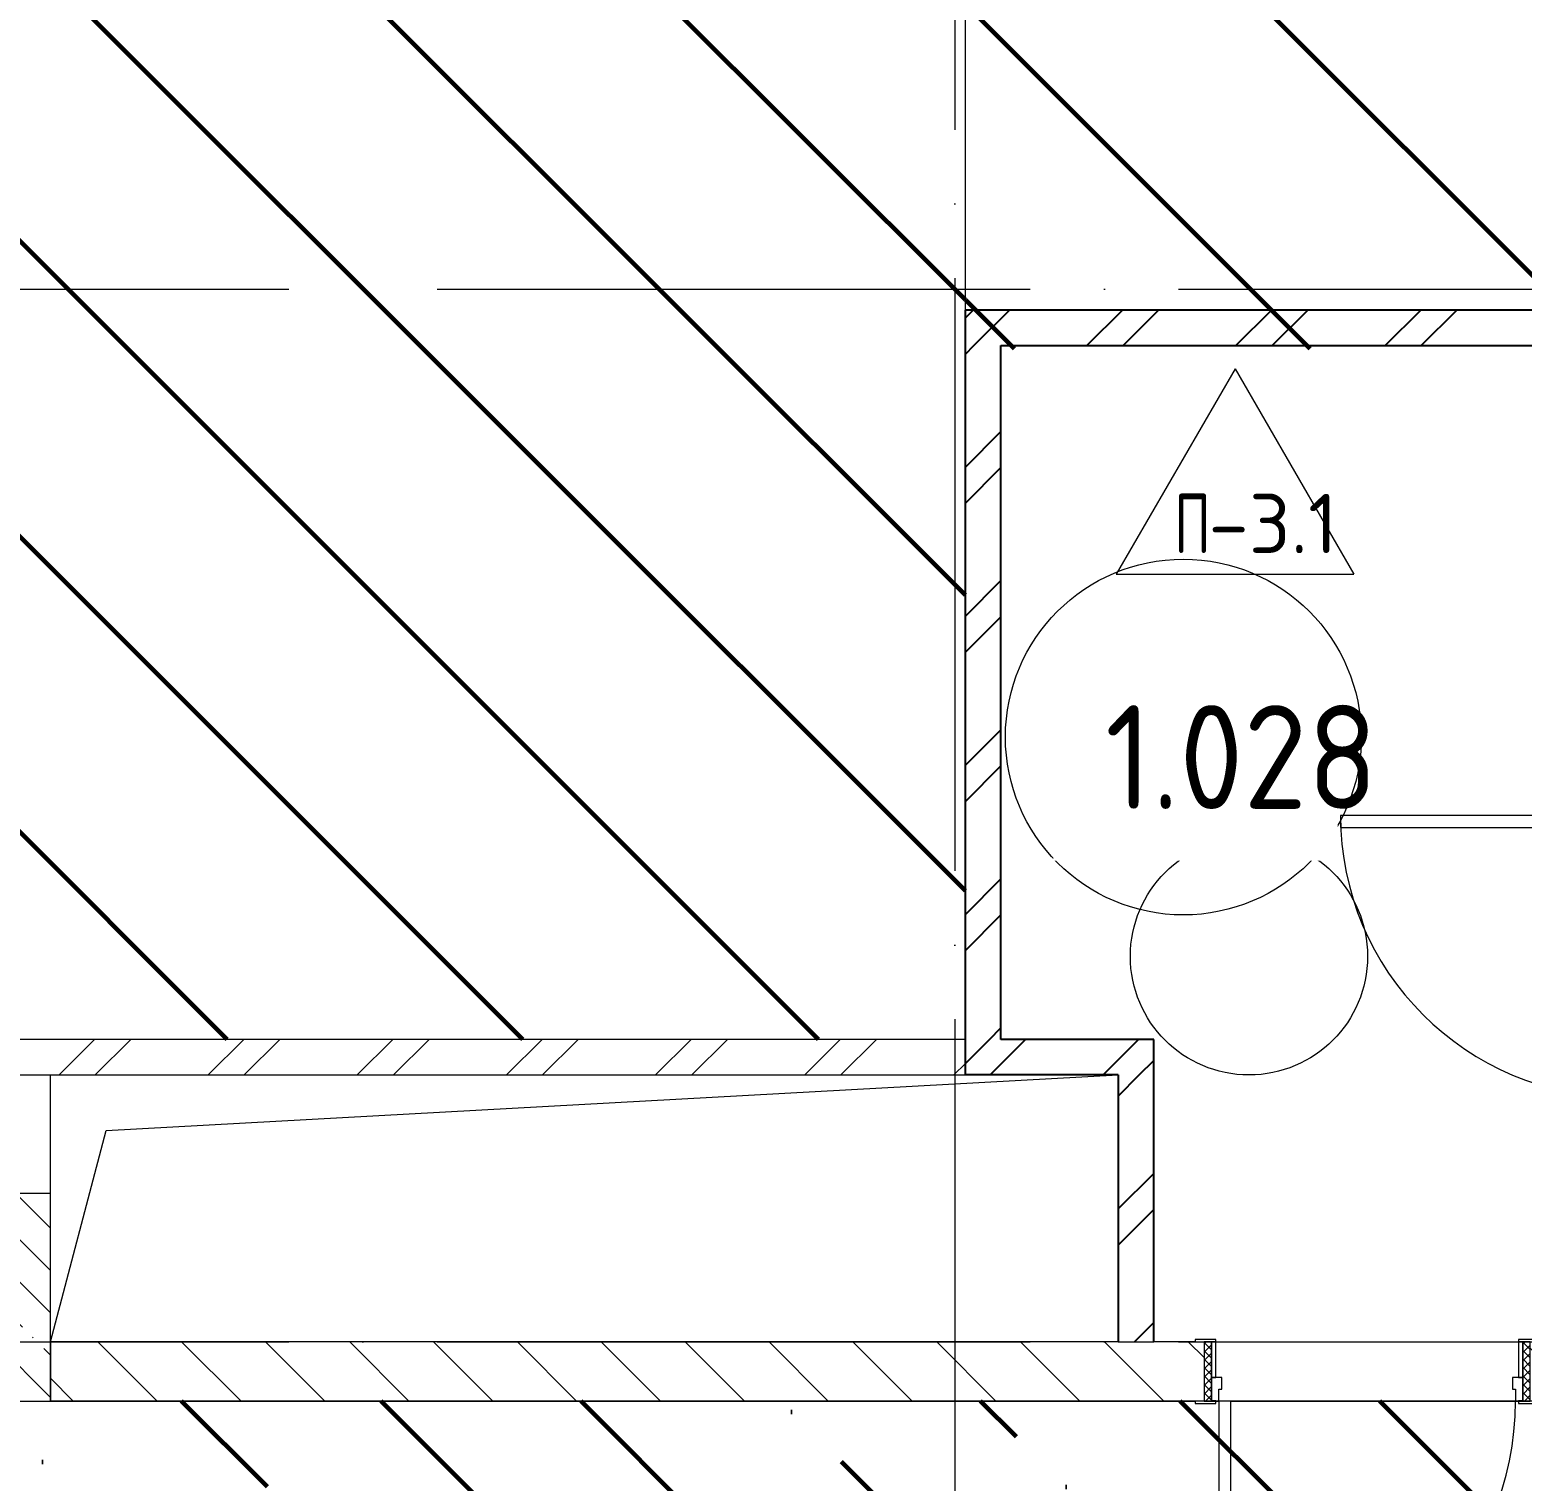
# Model space of a CAD drawing. Header units: millimetres. Extents: x -68946 to 288321, y -402657 to 324925.
# Drawn here: x 105868 to 110900, y 39505 to 44400 of the extents above; entities that cross this region are included whole.
import ezdxf

# ---------------------------------------------------------------- set-up
doc = ezdxf.new("R2010")
doc.units = ezdxf.units.MM
doc.linetypes.add('ADSK_Линия сетки', pattern=[2500, 2000, -250, 0, -250])
for name, color, linetype, lineweight in [('3.4) ПТ-2.15    4 вып', 200, 'Continuous', 60), ('3.4) ПТ-2.16    4 вып', 114, 'Continuous', 60), ('A-AREA-____-IDEN', 250, 'Continuous', 9), ('A-DETL-GENF-OTLN', 250, 'Continuous', 5), ('A-DOOR-____-IDEN', 31, 'Continuous', 9), ('A-DOOR-____-MCUT', 250, 'Continuous', 5), ('A-DOOR-____-OTLN', 250, 'Continuous', 5), ('A-DOOR-FRAM-MCUT', 31, 'Continuous', 5), ('A-DOOR-FRAM-OTLN', 31, 'Continuous', 5), ('A-FLOR-____-IDEN', 11, 'Continuous', 9), ('A-FLOR-____-OTLN', 192, 'Continuous', 9), ('A-GLAZ-____-OTLN', 250, 'Continuous', 5), ('A-WALL-____-MCUT', 250, 'Continuous', 13), ('A-WALL-____-PATT', 250, 'Continuous', 13), ('I-WALL-____-OTLN', 250, 'Continuous', 9), ('S-COLS-____-MCUT', 250, 'Continuous', 25), ('S-COLS-____-OTLN', 250, 'Continuous', 9), ('S-GRID-____-OTLN', 250, 'Continuous', 9)]:
    doc.layers.add(name, color=color, linetype=linetype, lineweight=lineweight)
doc.styles.add('ISOCPEUR_1', font='isocpeur.ttf', dxfattribs={"width": 0.9, "height": 250})
doc.styles.add('ISOCPEUR_2', font='isocpeur.ttf', dxfattribs={"height": 160})
pattern_1 = [(45, (12287.9, -0.0006), (-251.4472, 251.4472), []), (45, (12287.9, 381), (-251.4472, 251.4472), [])]

# ---------------------------------------------------------------- blocks, each defined once
blk = doc.blocks.new('Дверь_СКБ_1Ст_Внутренняя - Д-8л_1100x2100h_Комната инструктора-41874344-АР1_Маркировочный план 1 этажа С2и3')
at = {"layer": 'A-DOOR-____-OTLN'}
h = blk.add_hatch(dxfattribs=at)
h.set_pattern_fill('FP_14', color=256, style=0, pattern_type=2)
h.set_pattern_definition([(135, (1751.41, 164.685), (-14.14214, -14.14214), []), (225, (1751.41, 164.685), (14.14214, -14.14214), [])])
h.paths.add_polyline_path([(562.5, 100), (537.5, 100), (537.5, -100), (562.5, -100)])
at = {"layer": 'A-DOOR-FRAM-OTLN'}
h = blk.add_hatch(dxfattribs=at)
h.set_pattern_fill('FP_15', color=256, style=0, pattern_type=2)
h.set_pattern_definition([(45, (-371.384, 164.685), (-14.1421, 14.1421), []), (135, (-371.384, 164.685), (-14.1421, -14.1421), [])])
h.paths.add_polyline_path([(-512.5, 100), (-537.5, 100), (-537.5, -100), (-512.5, -100), (-512.5, -95.5)])
at = {"layer": 'A-DOOR-____-MCUT'}
for p, q in [((512.5, 1100), (472.5, 1100)), ((472.5, 1100), (472.5, 100)), ((512.5, 100), (512.5, 1100)), ((472.5, 100), (512.5, 100))]:
    blk.add_line(p, q, dxfattribs=at)
at = {"layer": 'A-DOOR-____-OTLN'}
blk.add_arc((512.5, 100), 1000, 90, 180, dxfattribs=at)
at = {"layer": 'A-DOOR-FRAM-MCUT'}
for p, q in [((-497.5, 108), (-567.5, 108)), ((-567.5, 108), (-567.5, 100)), ((-497.5, 100), (-497.5, 108)), ((592.5, 108), (522.5, 108)), ((522.5, 108), (522.5, 100)), ((592.5, 100), (592.5, 108)), ((-567.5, 100), (-497.5, 100)), ((-512.5, 100), (-537.5, 100)), ((-537.5, 100), (-537.5, -100)), ((-487.5, 100), (-512.5, 100)), ((-512.5, 100), (-512.5, 20)), ((-512.5, -100), (-512.5, 100)), ((-497.5, 100), (-512.5, 100)), ((-512.5, 100), (-512.5, 99)), ((-512.5, 99), (-497.5, 99)), ((-497.5, 99), (-497.5, 100)), ((-487.5, 60), (-487.5, 100)), ((-477.5, 60), (-487.5, 60)), ((-477.5, 20), (-477.5, 60)), ((512.5, 60), (502.5, 60)), ((502.5, 60), (502.5, 20)), ((512.5, 100), (512.5, 60)), ((537.5, 100), (512.5, 100)), ((537.5, 100), (522.5, 100)), ((522.5, 100), (522.5, 99)), ((522.5, 100), (592.5, 100)), ((522.5, 99), (537.5, 99)), ((537.5, 20), (537.5, 100)), ((562.5, 100), (537.5, 100)), ((537.5, 100), (537.5, -100)), ((537.5, 99), (537.5, 100)), ((562.5, -100), (562.5, 100)), ((-512.5, 20), (-477.5, 20)), ((-497.5, 20), (-512.5, 20)), ((-512.5, 20), (-512.5, -100)), ((-497.5, -100), (-497.5, 20)), ((502.5, 20), (537.5, 20)), ((537.5, 20), (522.5, 20)), ((522.5, 20), (522.5, -100)), ((537.5, -100), (537.5, 20)), ((-497.5, -100), (-567.5, -100)), ((-567.5, -100), (-567.5, -108)), ((-537.5, -100), (-512.5, -100)), ((-512.5, -100), (-497.5, -100)), ((-497.5, -108), (-497.5, -100)), ((522.5, -100), (537.5, -100)), ((592.5, -100), (522.5, -100)), ((522.5, -100), (522.5, -108)), ((537.5, -100), (562.5, -100)), ((592.5, -108), (592.5, -100)), ((-567.5, -108), (-497.5, -108)), ((522.5, -108), (592.5, -108))]:
    blk.add_line(p, q, dxfattribs=at)
blk = doc.blocks.new('Дверь_СКБ_1Ст_Внутренняя - Д-34л_1050x2100h_Душ-42650450-АР1_Маркировочный план 1 этажа С2и3')
at = {"layer": 'A-DOOR-____-OTLN'}
h = blk.add_hatch(dxfattribs=at)
h.set_pattern_fill('FP_32', color=256, style=0, pattern_type=2)
h.set_pattern_definition([(135, (1776.41, 114.685), (-14.14214, -14.14214), []), (225, (1776.41, 114.685), (14.14214, -14.14214), [])])
h.paths.add_polyline_path([(512.5, -50), (537.5, -50), (537.5, 50), (512.5, 50)])
at = {"layer": 'A-DOOR-FRAM-OTLN'}
h = blk.add_hatch(dxfattribs=at)
h.set_pattern_fill('FP_33', color=256, style=0, pattern_type=2)
h.set_pattern_definition([(45, (-346.384, 114.685), (-14.1421, 14.1421), []), (135, (-346.384, 114.685), (-14.1421, -14.1421), [])])
h.paths.add_polyline_path([(-512.5, 48.1), (-512.5, -50), (-487.5, -50), (-487.5, 50), (-512.5, 50)])
at = {"layer": 'A-DOOR-____-MCUT'}
for p, q in [((487.5, 1000), (447.5, 1000)), ((447.5, 1000), (447.5, 50)), ((487.5, 50), (487.5, 1000)), ((447.5, 50), (487.5, 50))]:
    blk.add_line(p, q, dxfattribs=at)
at = {"layer": 'A-DOOR-____-OTLN'}
blk.add_arc((487.5, 50), 950, 90, 180, dxfattribs=at)
at = {"layer": 'A-DOOR-FRAM-MCUT'}
for p, q in [((-472.5, 58), (-542.5, 58)), ((-542.5, 58), (-542.5, 50)), ((-472.5, 50), (-472.5, 58)), ((567.5, 58), (497.5, 58)), ((497.5, 58), (497.5, 50)), ((567.5, 50), (567.5, 58)), ((-542.5, 50), (-472.5, 50)), ((-487.5, 50), (-512.5, 50)), ((-512.5, 50), (-512.5, -50)), ((-462.5, 50), (-487.5, 50)), ((-487.5, 50), (-487.5, -30)), ((-487.5, -50), (-487.5, 50)), ((-472.5, 50), (-487.5, 50)), ((-487.5, 50), (-487.5, 49)), ((-487.5, 49), (-472.5, 49)), ((-472.5, 49), (-472.5, 50)), ((-462.5, 10), (-462.5, 50)), ((-452.5, 10), (-462.5, 10)), ((-452.5, -30), (-452.5, 10)), ((487.5, 10), (477.5, 10)), ((477.5, 10), (477.5, -30)), ((487.5, 50), (487.5, 10)), ((512.5, 50), (487.5, 50)), ((512.5, 50), (497.5, 50)), ((497.5, 50), (497.5, 49)), ((497.5, 50), (567.5, 50)), ((497.5, 49), (512.5, 49)), ((512.5, -30), (512.5, 50)), ((537.5, 50), (512.5, 50)), ((512.5, 50), (512.5, -50)), ((512.5, 49), (512.5, 50)), ((537.5, -50), (537.5, 50)), ((-472.5, -50), (-542.5, -50)), ((-542.5, -50), (-542.5, -58)), ((-512.5, -50), (-487.5, -50)), ((-487.5, -30), (-452.5, -30)), ((-472.5, -30), (-487.5, -30)), ((-487.5, -30), (-487.5, -50)), ((-487.5, -50), (-472.5, -50)), ((-472.5, -50), (-472.5, -30)), ((-472.5, -58), (-472.5, -50)), ((477.5, -30), (512.5, -30)), ((512.5, -30), (497.5, -30)), ((497.5, -30), (497.5, -50)), ((497.5, -50), (512.5, -50)), ((567.5, -50), (497.5, -50)), ((497.5, -50), (497.5, -58)), ((512.5, -50), (512.5, -30)), ((512.5, -50), (537.5, -50)), ((567.5, -58), (567.5, -50)), ((-542.5, -58), (-472.5, -58)), ((497.5, -58), (567.5, -58))]:
    blk.add_line(p, q, dxfattribs=at)
blk = doc.blocks.new('_Wn_-As_OpeningMEP_floor__Rectangular - _Wn_-As_OpeningMEP_floor__Rectangular-34702919-АР1_Маркировочный план 1 этажа С2и3')
at = {"layer": 'A-DETL-GENF-OTLN', "lineweight": 5}
for p, q in [((-1612.2, 312.2), (1800, 500)), ((-1800, -400), (-1612.2, 312.2))]:
    blk.add_line(p, q, dxfattribs=at)
blk = doc.blocks.new('AAR_СКБ_Марка_Помещения_мал - Номер-28977439-АР1_Маркировочный план 1 этажа С2и3')
at = {"layer": 'A-AREA-____-IDEN'}
blk.add_circle((-0.028, 0), 3, dxfattribs=at)
blk = doc.blocks.new('AAR_СКБ_Марка_Перекрытия - Марка пола-17325028-АР1_Маркировочный план 1 этажа С2и3')
at = {"layer": 'A-FLOR-____-IDEN'}
for p, q in [((0, 6.932), (-4.002, 0)), ((0, 6.932), (4.002, 0)), ((-4.002, 0), (4.002, 0))]:
    blk.add_line(p, q, dxfattribs=at)
blk = doc.blocks.new('ADSK_Марка_Дверь - Типоразмер_ADSK_Марка-30565456-АР1_Маркировочный план 1 этажа С2и3')
at = {"layer": 'A-DOOR-____-IDEN'}
blk.add_circle((0, 0), 4, dxfattribs=at)

msp = doc.modelspace()

# ---------------------------------------------------------------- hatches: boundary and pattern name
h = msp.add_hatch()
h.set_pattern_fill('FP_4', color=256, style=0, pattern_type=2)
h.set_pattern_definition(pattern_1)
h.paths.add_polyline_path([(113874.3736, 43335), (114872.9005, 43335), (114872.9005, 43455), (109022.9142, 43455), (109022.9142, 43335), (113823.171, 43335)])
h = msp.add_hatch()
h.set_pattern_fill('FP_4', color=256, style=0, pattern_type=2)
h.set_pattern_definition(pattern_1)
h.paths.add_polyline_path([(109142.9142, 40995.023), (109142.9142, 43335), (109022.9142, 43335), (109022.9142, 40995.023)])
h = msp.add_hatch()
h.set_pattern_fill('FP_4', color=256, style=0, pattern_type=2)
h.set_pattern_definition(pattern_1)
h.paths.add_polyline_path([(109537.9138, 40875.023), (109657.9138, 40875.023), (109657.9138, 40995.023), (109022.9142, 40995.023), (109022.9142, 40875.023), (109187.8919, 40875.023)])
h = msp.add_hatch()
h.set_pattern_fill('FP_4', color=256, style=0, pattern_type=2)
h.set_pattern_definition(pattern_1)
h.paths.add_polyline_path([(109537.9138, 39975.023), (109657.9138, 39975.0568), (109657.9138, 40875.023), (109537.9138, 40875.023), (109537.9138, 39975.0568)])
at = {"layer": '3.4) ПТ-2.15    4 вып'}
h = msp.add_hatch(dxfattribs=at)
h.set_pattern_fill('ANSI36', color=256, scale=150, angle=90)
h.paths.add_polyline_path([(121157.9147, 39775.023), (99987.9138, 39775.023), (99987.9138, 36424.9994), (109188.0332, 36424.9994), (109188.0332, 36424.9403), (109187.8919, 36424.9403), (109187.8919, 35775), (111757.9138, 35775), (111757.9138, 36424.9403), (113567.9138, 36424.9403), (113567.9138, 36099.9994), (117187.9144, 36099.9994), (117187.9144, 35974.9403), (120812.9147, 35974.9403), (120812.9147, 36159.9403), (121157.9147, 36159.9403), (121157.9147, 36424.9403)])
at = {"layer": '3.4) ПТ-2.16    4 вып'}
h = msp.add_hatch(dxfattribs=at)
h.set_pattern_fill('ANSI31', color=256, scale=222, angle=90)
h.paths.add_polyline_path([(109022.9142, 45524.9994), (105487.8919, 45524.9994), (105487.8919, 40995.023), (109022.9142, 40995.023)])
h = msp.add_hatch(dxfattribs=at)
h.set_pattern_fill('ANSI31', color=256, scale=222, angle=90)
h.paths.add_polyline_path([(112797.9005, 42467), (113097.9005, 42467), (113097.9005, 43325.1926), (111353.9551, 43325.1926), (111353.9551, 40475), (111737.8919, 40475), (111737.8919, 39995.9552), (112797.9005, 39995.9552)])
h.paths.add_polyline_path([(124152.9138, 45524.9994), (109022.9142, 45524.9994), (109022.9142, 43325.1926), (115222.9005, 43325.1926), (115222.9005, 40475.023), (120202.9138, 40475.023), (120202.9138, 43325.1926), (124152.9138, 43325.1926)])
at = {"layer": 'A-WALL-____-PATT', "lineweight": 15, "true_color": 0x000000}
h = msp.add_hatch(dxfattribs=at)
h.set_pattern_fill('FP_4', color=18, style=0, pattern_type=2)
h.set_pattern_definition(pattern_1)
h.paths.add_polyline_path([(105557.9138, 40875.023), (109022.9142, 40875.023), (109022.9142, 40995.023), (105557.9138, 40995.023), (105557.9138, 40947.9431)])
h = msp.add_hatch(dxfattribs=at)
h.set_pattern_fill('FP_2', color=18, style=0, pattern_type=2)
h.set_pattern_definition([(135, (12287.91, -0.0006), (-141.42136, -141.42136), [])])
h.paths.add_polyline_path([(110957.9138, 39775.023), (111237.8919, 39775.023), (111237.8919, 39975.023), (110927.9138, 39975.023), (110927.9138, 39775.023)])
h.paths.add_polyline_path([(120521.7793, 39775.023), (120608.9138, 39775.023), (120608.9138, 39975.023), (117537.8919, 39975.023), (117537.8919, 39775.023), (120391.5063, 39775.023)])
h.paths.add_polyline_path([(114412.9005, 39775.023), (114872.9005, 39775.023), (114872.9001, 39975.023), (114412.9005, 39975.023)])
h.paths.add_polyline_path([(117037.8919, 39775.023), (117037.8919, 39975.023), (115372.9005, 39975.023), (115372.9005, 39775.023), (116587.9144, 39775.023)])
h.paths.add_polyline_path([(113206.2618, 39775.023), (113312.9005, 39775.023), (113312.9005, 39975.023), (112797.9005, 39975.023), (112797.9005, 39973.407), (111737.8919, 39973.407), (111737.8919, 39775.023), (113197.9005, 39775.023)])
h.paths.add_polyline_path([(105972.666, 39775.023), (109827.9138, 39775.023), (109827.9138, 39975.023), (105937.8919, 39974.1637), (105937.9138, 39775.0243), (105942.3609, 39775.023)])
at = {"layer": 'S-COLS-____-OTLN', "lineweight": 5, "true_color": 0x000000}
h = msp.add_hatch(dxfattribs=at)
h.set_pattern_fill('FP_1', color=18, style=0, pattern_type=2)
h.set_pattern_definition([(135, (12287.91, -0.0006), (-142.5612, -142.5612), []), (135, (12430.48, -0.0006), (-142.5612, -142.5612), [252.016, -50.403, 3.353, -47.05])])
h.paths.add_polyline_path([(105678.5328, 39775), (105937.8919, 39775.023), (105937.8919, 40475), (105437.8919, 40475), (105437.9138, 39775), (105447.8459, 39775)])

# ---------------------------------------------------------------- linework, layer by layer
for p, q in [((115222.9005, 43455), (109022.9142, 43455)), ((109022.9142, 40875.023), (109022.9142, 43455)), ((109142.9142, 40995.023), (109142.9142, 43335)), ((109142.9142, 43335), (111237.9138, 43335)), ((109657.9138, 40995.023), (109142.9142, 40995.023)), ((109657.9138, 39975.023), (109657.9138, 40995.023)), ((109537.9138, 40875.023), (109022.9142, 40875.023)), ((109537.9138, 40875.023), (109537.9138, 39975.023))]:
    msp.add_line(p, q)
at = {"layer": 'A-FLOR-____-OTLN', "color": 18, "lineweight": 5, "true_color": 0x000000}
for p, q in [((109022.9142, 43455), (109022.9142, 45525)), ((105937.9138, 40475), (105937.9138, 40875.023)), ((109797.9138, 39774.9661), (105937.8919, 39774.9661)), ((109877.9138, 39774.9661), (109867.9138, 39774.9661)), ((109917.9138, 39775.023), (110877.9138, 39775.023)), ((110887.9138, 39774.9661), (109917.9138, 39774.9661))]:
    msp.add_line(p, q, dxfattribs=at)
at = {"layer": 'A-WALL-____-MCUT', "color": 18, "lineweight": 15, "true_color": 0x000000}
for p, q in [((109022.9142, 40995.023), (105437.9138, 40995.023)), ((105557.9138, 40875.023), (109537.9138, 40875.023)), ((109537.9138, 39975.023), (105937.8919, 39975.023)), ((105937.8919, 39975.023), (105937.8919, 39775.023)), ((109537.9138, 39975.023), (109657.9138, 39975.023)), ((109797.9138, 39975.023), (109657.9138, 39975.023)), ((105937.8919, 39775.023), (109797.9138, 39775.023))]:
    msp.add_line(p, q, dxfattribs=at)
at = {"layer": 'I-WALL-____-OTLN', "color": 18, "lineweight": 15, "true_color": 0x000000}
for p, q in [((109867.9138, 39975.023), (110887.9138, 39975.023)), ((110877.9138, 39775.023), (109917.9138, 39775.023))]:
    msp.add_line(p, q, dxfattribs=at)
at = {"layer": 'S-COLS-____-MCUT', "color": 18, "lineweight": 5, "true_color": 0x000000}
for p, q in [((105937.8919, 40475), (105437.8919, 40475)), ((105937.8919, 39975.023), (105937.8919, 40475)), ((105437.8919, 39775), (105937.8919, 39775))]:
    msp.add_line(p, q, dxfattribs=at)
at = {"layer": 'S-COLS-____-OTLN', "color": 18, "lineweight": 5, "true_color": 0x000000}
msp.add_line((105937.8919, 39775), (105937.8919, 39975.023), dxfattribs=at)
at = {"layer": 'S-GRID-____-OTLN', "color": 18, "linetype": 'ADSK_Линия сетки', "true_color": 0x000000}
for p, q in [((108987.9138, 61063.6538), (108987.9138, -2919.5356)), ((77240.3519, 43525), (168626.8279, 43525)), ((77240.3519, 39975), (168626.8279, 39975))]:
    msp.add_line(p, q, dxfattribs=at)

# ---------------------------------------------------------------- block references
at = {"layer": 'A-AREA-____-IDEN', "color": 18, "true_color": 0x000000, "xscale": 200, "yscale": 200, "zscale": 99.99999999999993}
msp.add_blockref('AAR_СКБ_Марка_Помещения_мал - Номер-28977439-АР1_Маркировочный план 1 этажа С2и3', (109763.624, 42014.7711), dxfattribs=at)
at = {"layer": 'A-DOOR-____-IDEN', "color": 18, "true_color": 0x000000, "xscale": 99.99999999999993, "yscale": 99.99999999999993, "zscale": 99.99999999999993}
msp.add_blockref('ADSK_Марка_Дверь - Типоразмер_ADSK_Марка-30565456-АР1_Маркировочный план 1 этажа С2и3', (109979.2611, 41274.9994), dxfattribs=at)
at = {"layer": 'A-DOOR-____-OTLN', "color": 18, "true_color": 0x000000}
for name, p, rotation in [('Дверь_СКБ_1Ст_Внутренняя - Д-34л_1050x2100h_Душ-42650450-АР1_Маркировочный план 1 этажа С2и3', (111287.9138, 41262.4994), 90), ('Дверь_СКБ_1Ст_Внутренняя - Д-8л_1100x2100h_Комната инструктора-41874344-АР1_Маркировочный план 1 этажа С2и3', (110390.4138, 39875.023), 180)]:
    msp.add_blockref(name, p, dxfattribs=dict(at, rotation=rotation))
at = {"layer": 'A-FLOR-____-IDEN', "color": 18, "true_color": 0x000000, "xscale": 99.99999999999993, "yscale": 99.99999999999993, "zscale": 99.99999999999993}
msp.add_blockref('AAR_СКБ_Марка_Перекрытия - Марка пола-17325028-АР1_Маркировочный план 1 этажа С2и3', (109932.1552, 42563.5264), dxfattribs=at)
at = {"layer": 'A-GLAZ-____-OTLN', "color": 18, "true_color": 0x000000}
msp.add_blockref('_Wn_-As_OpeningMEP_floor__Rectangular - _Wn_-As_OpeningMEP_floor__Rectangular-34702919-АР1_Маркировочный план 1 этажа С2и3', (107737.9138, 40375.023), dxfattribs=at)

# ---------------------------------------------------------------- texts
at = {"layer": 'A-FLOR-____-IDEN', "color": 18, "true_color": 0x000000, "char_height": 200, "attachment_point": 1, "style": 'ISOCPEUR_2'}
for s, insert, width in [('\\fISOCPEUR|b0|i0|c204|p34|;\\W.7;П', (109726.9202, 42834.9121), 140.295312), ('-3.1', (109842.6754, 42834.9121), 381.60325)]:
    msp.add_mtext(s, dxfattribs=dict(at, insert=insert, width=width))

# ---------------------------------------------------------------- next in the draw order: texts
at = {"layer": 'A-AREA-____-IDEN', "color": 18, "true_color": 0x000000, "insert": (109494.1237, 42122.2567), "char_height": 350, "width": 609.2825, "attachment_point": 1, "style": 'ISOCPEUR_1', "bg_fill": 3, "box_fill_scale": 1.5, "bg_fill_color": 256, "bg_fill_transparency": 0}
msp.add_mtext('1.028', dxfattribs=at)

doc.saveas('drawing.dxf')
